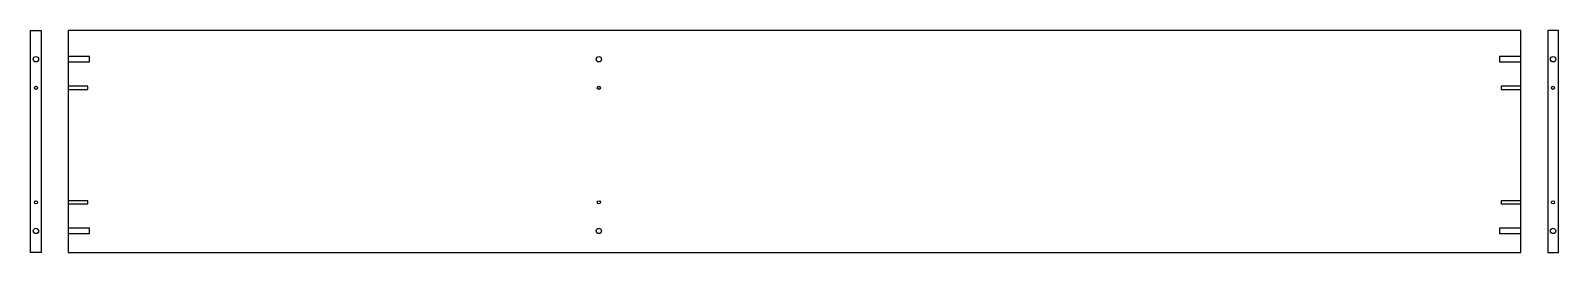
# Model space of a CAD drawing. Extents: x -42 to 1668, y 0 to 248.
import ezdxf

# ---------------------------------------------------------------- set-up
doc = ezdxf.new("R2010")
doc.units = 0
for name, color, linetype in [('FACE1', 7, 'CONTINUOUS'), ('FACE3', 7, 'CONTINUOUS'), ('LATOA', 7, 'CONTINUOUS'), ('LATOC', 7, 'CONTINUOUS'), ('LATOE9K00', 7, 'CONTINUOUS'), ('PANEL12K00', 7, 'CONTINUOUS'), ('VERTICA10K00', 7, 'CONTINUOUS'), ('VERTICA5K00', 7, 'CONTINUOUS')]:
    doc.layers.add(name, color=color, linetype=linetype)

msp = doc.modelspace()

# ---------------------------------------------------------------- linework, layer by layer
at = {"layer": 'FACE1', "color": 0}
msp.add_lwpolyline([(-30, 0), (-42, 0), (-42, 248), (-30, 248)], close=True, dxfattribs=at)
for centre, radius in [((-36, 216), 3), ((-36, 184), 1.75), ((-36, 56), 1.75), ((-36, 24), 3)]:
    msp.add_circle(centre, radius, dxfattribs=at)
at = {"layer": 'FACE3', "color": 0}
msp.add_lwpolyline([(1656, 0), (1668, 0), (1668, 248), (1656, 248)], close=True, dxfattribs=at)
for centre, radius in [((1662, 216), 3), ((1662, 184), 1.75), ((1662, 56), 1.75), ((1662, 24), 3)]:
    msp.add_circle(centre, radius, dxfattribs=at)
at = {"layer": 'LATOA', "color": 0}
for points in [[(0, 213), (24, 213), (24, 219), (0, 219)], [(0, 182.25), (22, 182.25), (22, 185.75), (0, 185.75)], [(0, 54.25), (22, 54.25), (22, 57.75), (0, 57.75)], [(0, 21), (24, 21), (24, 27), (0, 27)]]:
    msp.add_lwpolyline(points, close=True, dxfattribs=at)
at = {"layer": 'LATOC', "color": 0}
for points in [[(1626, 219), (1602, 219), (1602, 213), (1626, 213)], [(1626, 185.75), (1604, 185.75), (1604, 182.25), (1626, 182.25)], [(1626, 57.75), (1604, 57.75), (1604, 54.25), (1626, 54.25)], [(1626, 27), (1602, 27), (1602, 21), (1626, 21)]]:
    msp.add_lwpolyline(points, close=True, dxfattribs=at)
at = {"layer": 'LATOE9K00', "color": 0}
for centre in [(594, 184), (594, 56)]:
    msp.add_circle(centre, 1.75, dxfattribs=at)
at = {"layer": 'PANEL12K00', "color": 0}
msp.add_lwpolyline([(0, 0), (1626, 0), (1626, 248), (0, 248)], close=True, dxfattribs=at)
at = {"layer": 'VERTICA10K00', "color": 0}
for centre in [(594, 216), (594, 24)]:
    msp.add_circle(centre, 3, dxfattribs=at)
at = {"layer": 'VERTICA5K00', "color": 0}
for centre in [(594, 184), (594, 56)]:
    msp.add_circle(centre, 1.75, dxfattribs=at)

doc.saveas('drawing.dxf')
